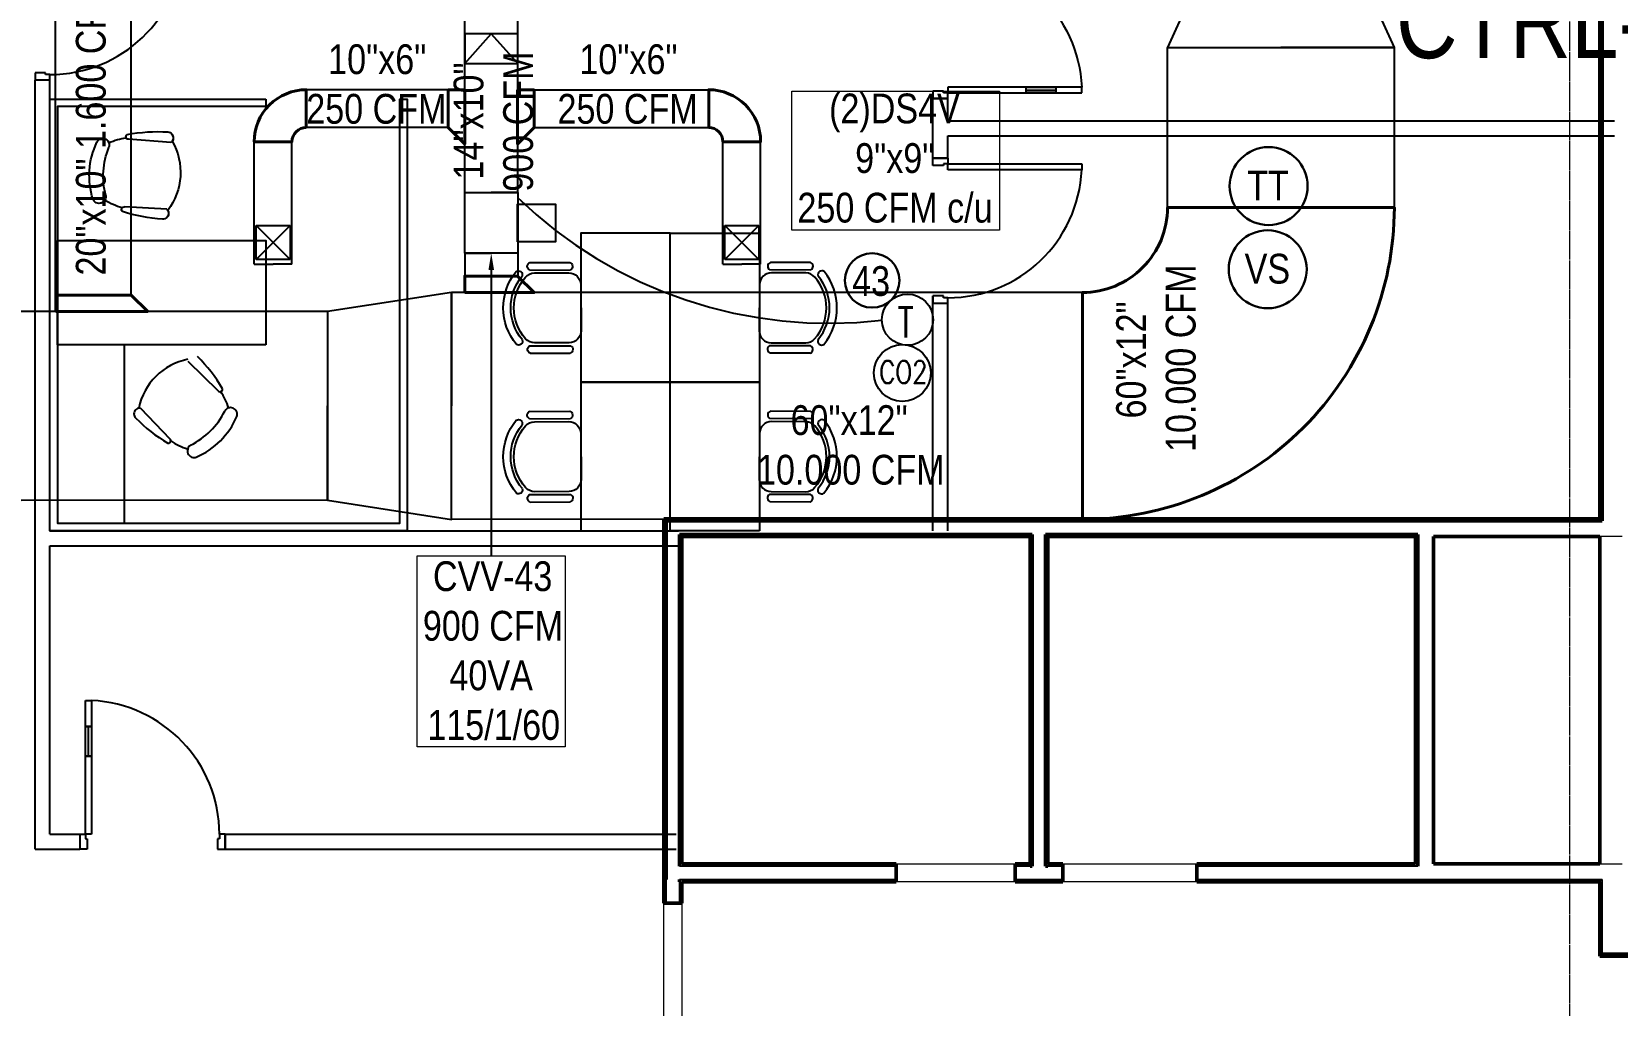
# Model space of a CAD drawing. Header units: inches. Extents: x -3 to 209, y -384 to 20.
# Drawn here: x 141.36 to 152.01, y -83.72 to -77.18 of the extents above; entities that cross this region are included whole.
import ezdxf
from ezdxf import colors
from ezdxf.entities.mleader import LeaderData, LeaderLine
from ezdxf.math import Vec2, Vec3

# ---------------------------------------------------------------- set-up
doc = ezdxf.new("R2010")
doc.units = ezdxf.units.IN
doc.header["$MEASUREMENT"] = 0
for name, pattern in [('Grid Line', [0.022225, 0.0127, -0.003175, 0.003175, -0.003175]), ('Grid Line 1_2_', [0.022225, 0.0127, -0.003175, 0.003175, -0.003175]), ('Hidden', [7.1438, 4.7625, -2.3813]), ('HIDDEN2', [0.1875, 0.125, -0.0625])]:
    doc.linetypes.add(name, pattern=pattern)
for name, color, linetype in [('A-WALL', 253, 'Continuous'), ('BASE PLAN$0$FLOOR LAYOUT 14 Oct (x-ref)$0$20F-032408$0$XDOOR', 253, 'Continuous'), ('BASE PLAN$0$ID-WALL', 253, 'Continuous'), ('BASE PLAN$0$NBS-HEAVY', 253, 'Continuous'), ('BASE PLAN$0$NDS-DOORS', 253, 'Continuous'), ('BASE PLAN$0$WALL', 253, 'Continuous'), ('hidden line ko ito', 253, 'Continuous'), ('HVAC TEXTO CVV', 2, 'Continuous'), ('HVAC-Accesorios', 1, 'Continuous'), ('HVAC-Equipos', 3, 'Continuous'), ('HVAC-Rejillas', 2, 'HIDDEN2'), ('HVAC-Suministro', 170, 'Continuous'), ('NFF-FURN', 253, 'Continuous'), ('NFF-LIGHT', 253, 'Continuous')]:
    doc.layers.add(name, color=color, linetype=linetype)
for name, color, linetype, lineweight in [('A-WALL-PATT', 253, 'Continuous', 50), ('BASE PLAN$0$A-ABOVE', 253, 'Continuous', 5), ('HVAC -Textos Equipos', 2, 'Continuous', 9), ('HVAC -Textos Extraccion', 2, 'Continuous', 9), ('HVAC -Textos Suministro', 7, 'Continuous', 9), ('HVAC Suministro', 5, 'Continuous', 40), ('S-GRID', 253, 'Continuous', 9), ('TUBO HVAC', 1, 'Continuous', 30)]:
    doc.layers.add(name, color=color, linetype=linetype, lineweight=lineweight)
doc.styles.add('Arial Narrow', font='ARIALN.TTF', dxfattribs={"height": 0.00295})
doc.styles.add('ROMANS', font='romans.shx', dxfattribs={"width": 0.8})
doc.styles.get("Standard").update_dxf_attribs({"font": 'arial.ttf'})

# ---------------------------------------------------------------- blocks, each defined once
blk = doc.blocks.new('ds')
at = {"linetype": 'ByBlock', "lineweight": -2}
for p, q in [((-0.0127, -0.0127), (0.0127, 0.0127)), ((-0.0127, 0.0127), (0.0127, -0.0127)), ((-0.0127, -0.0127), (-0.0127, 0.0127)), ((-0.0127, 0.0127), (0.0127, 0.0127)), ((0.0127, 0.0127), (0.0127, -0.0127)), ((0.0127, -0.0127), (-0.0127, -0.0127))]:
    blk.add_line(p, q, dxfattribs=at)
blk = doc.blocks.new('Termostato 1')
at = {"linetype": 'ByBlock', "lineweight": -2}
blk.add_circle((725.333, -473.718), 0.172, dxfattribs=at)
at = {"linetype": 'ByBlock', "lineweight": -2, "insert": (725.414, -473.651, -2.384), "char_height": 0.2, "width": 2.87595, "attachment_point": 1, "rotation": 270, "style": 'ROMANS'}
blk.add_mtext('T', dxfattribs=at)
blk = doc.blocks.new('CO2')
at = {"linetype": 'ByBlock', "lineweight": -2}
blk.add_circle((-74869.314, 50750.37), 0.191, dxfattribs=at)
at = {"linetype": 'ByBlock', "lineweight": -2, "insert": (-74869.469, 50750.451, -2.384), "char_height": 0.15, "width": 2.87595, "attachment_point": 1, "rotation": 0, "style": 'ROMANS'}
blk.add_mtext('CO2', dxfattribs=at)
blk = doc.blocks.new('*U62')
blk.add_lwpolyline([(-0.13, -0.0566), (-0.13, 0), (0, 0), (0.0566, -0.0566), (-0.13, -0.0566)])
blk = doc.blocks.new('*U63')
blk.add_lwpolyline([(-0.182, -0.0566), (-0.182, 0), (0, 0), (0.0566, -0.0566), (-0.182, -0.0566)])
blk = doc.blocks.new('*U67')
blk.add_lwpolyline([(-0.2598, -0.0566), (-0.2598, 0), (0, 0), (0.0566, -0.0566), (-0.2598, -0.0566)])
blk = doc.blocks.new('A$C3D314434')
at = {"layer": 'hidden line ko ito', "linetype": 'ByBlock', "lineweight": -2}
for p, q in [((-304, 208), (-305, -61)), ((-254, 211), (-255, -65)), ((-234, 177), (-235, -54)), ((235, -56), (236, 176)), ((256, 209), (255, -67)), ((306, 205), (305, -64)), ((-156, -134), (154, -136))]:
    blk.add_line(p, q, dxfattribs=at)
for centre, radius, start, end in [((0, 0), 386, 50.3827, 129.1845), ((0, 0), 336, 50.2105, 129.3568), ((-279, 198), 27.4, 27.5656, 159.5515), ((-223, 284), 25.8, 144.9256, 291.0949), ((-154, 177), 80, 131.0612, 179.7836), ((0, 0), 315, 48.506, 131.0612), ((156, 176), 80, 359.7836, 48.506), ((225, 283), 25.8, 248.4723, 34.6416), ((280, 196), 27.4, 20.0157, 152.0016), ((-279, -52), 27.4, 200.0157, 332.0016), ((-155, -54), 80, 179.7836, 269.7836), ((155, -56), 80, 269.7836, 359.7836), ((279, -54), 27.4, 207.5656, 339.5515)]:
    blk.add_arc(centre, radius, start, end, dxfattribs=at)
blk = doc.blocks.new('surface desk')
at = {"layer": 'hidden line ko ito', "linetype": 'ByBlock', "lineweight": -2}
blk.add_lwpolyline([(1000, 600), (1000, 0), (0, 0), (0, 600)], close=True, dxfattribs=at)
blk.add_blockref('A$C3D314434', (501, 735), dxfattribs=at)
blk = doc.blocks.new('BASE PLAN$0$YP')
at = {"layer": 'BASE PLAN$0$FLOOR LAYOUT 14 Oct (x-ref)$0$20F-032408$0$XDOOR', "linetype": 'ByBlock', "lineweight": -2}
for p, q in [((-926, 0), (-976, 0)), ((-926, -70), (-926, 0)), ((-50, 0), (0, 0)), ((-50, -70), (-50, 0)), ((-976, -100), (-938, -100)), ((-938, -70), (-926, -70)), ((-938, -100), (-938, -70)), ((-78, -825), (-78, -100)), ((-78, -100), (-38, -100)), ((-38, -70), (-50, -70)), ((-38, -100), (-38, -70)), ((-38, -100), (-38, -825)), ((0, -100), (-38, -100)), ((-78, -1000), (-78, -825)), ((-38, -825), (-38, -1000)), ((-38, -1000), (-78, -1000))]:
    blk.add_line(p, q, dxfattribs=at)
blk.add_arc((-38, -100), 900, 180, 267.4527, dxfattribs=at)
at = {"layer": 'BASE PLAN$0$ID-WALL', "linetype": 'ByBlock', "lineweight": -2}
for p, q in [((-976, -100), (-976, 0)), ((0, -100), (0, 0))]:
    blk.add_line(p, q, dxfattribs=at)
blk.add_lwpolyline([(0, 0), (0, -100)], dxfattribs=at)
blk = doc.blocks.new('BASE PLAN$0$zw$FEBB')
at = {"layer": 'BASE PLAN$0$NDS-DOORS', "linetype": 'ByBlock', "lineweight": -2}
for p, q in [((38, 1000), (78, 1000)), ((38, 825), (38, 1000)), ((78, 1000), (78, 825)), ((38, 825), (78, 825)), ((38, 825), (78, 825)), ((58, 625), (58, 825)), ((58, 625), (58, 825)), ((38, 100), (38, 625)), ((38, 625), (78, 625)), ((38, 625), (78, 625)), ((78, 625), (78, 100)), ((0, 100), (38, 100)), ((0, 100), (0, 0)), ((50, 0), (0, 0)), ((38, 100), (38, 70)), ((78, 100), (38, 100)), ((38, 70), (50, 70)), ((50, 70), (50, 0)), ((938, 70), (926, 70)), ((926, 70), (926, 0)), ((926, 0), (976, 0)), ((976, 100), (938, 100)), ((938, 100), (938, 70)), ((976, 100), (976, 0))]:
    blk.add_line(p, q, dxfattribs=at)
blk.add_lwpolyline([(38, 625), (38, 825), (78, 825), (78, 625)], close=True, dxfattribs=at)
for points in [[(78, 825), (38, 825)], [(38, 625), (78, 625)]]:
    blk.add_lwpolyline(points, dxfattribs=at)
blk.add_arc((38, 100), 900, 0, 87.4527, dxfattribs=at)
blk = doc.blocks.new('BASE PLAN$0$Z$W@#371D3AC1')
at = {"layer": 'BASE PLAN$0$A-ABOVE', "linetype": 'ByBlock', "lineweight": -2}
blk.add_line((375, 58), (175, 58), dxfattribs=at)
blk.add_lwpolyline([(375, 78), (175, 78), (175, 38), (375, 38)], close=True, dxfattribs=at)
at = {"layer": 'BASE PLAN$0$FLOOR LAYOUT 14 Oct (x-ref)$0$20F-032408$0$XDOOR', "linetype": 'ByBlock', "lineweight": -2}
for p, q in [((930, 1438), (890, 1438)), ((900, 1438), (900, 1476)), ((900, 1476), (1000, 1476)), ((930, 1426), (930, 1438)), ((1000, 1426), (930, 1426)), ((1000, 1476), (1000, 1426)), ((0, 38), (0, 78)), ((0, 78), (900, 78)), ((900, 38), (0, 38)), ((890, 38), (930, 38)), ((900, 78), (900, 38)), ((900, 0), (900, 38)), ((930, 38), (930, 50)), ((930, 50), (1000, 50)), ((1000, 50), (1000, 0)), ((1000, 0), (900, 0))]:
    blk.add_line(p, q, dxfattribs=at)
blk.add_lwpolyline([(439, 1398), (439, 1438), (900, 1438), (900, 1398)], close=True, dxfattribs=at)
for centre, radius, start, end in [((900, 1398), 461, 175.0176, 267.6819), ((900, 38), 900, 90, 177.4527)]:
    blk.add_arc(centre, radius, start, end, dxfattribs=at)
at = {"layer": 'BASE PLAN$0$WALL', "linetype": 'ByBlock', "lineweight": -2}
for p, q in [((1000, 1476), (900, 1476)), ((1000, 0), (900, 0))]:
    blk.add_line(p, q, dxfattribs=at)
blk = doc.blocks.new('dasgvd')
at = {"layer": 'NFF-FURN', "linetype": 'ByBlock', "lineweight": -2, "extrusion": (0, 0, -1)}
for points in [[(-9343, 175130), (-9338, 175133), (-9334, 175138, 0.41472), (-9338, 175201), (-9344, 175206), (-9350, 175209)], [(-9376, 175123, 0.260185), (-9334, 175138, 0.41472), (-9338, 175201), (-9344, 175206), (-9350, 175209)], [(-9350, 175209, 0.190618), (-9734, 175183)], [(-9350, 175209, 0.190618), (-9734, 175183)], [(-9376, 175123, 0.163773), (-9698, 175102)], [(-9734, 175183), (-9741, 175178), (-9747, 175173, 0.415301), (-9743, 175110, 0.275335), (-9698, 175102)], [(-9734, 175183), (-9741, 175178), (-9747, 175173, 0.415301), (-9743, 175110), (-9737, 175105), (-9730, 175102)], [(-9293, 175013, 0.064311), (-9343, 175130)], [(-9730, 175102, 0.084773), (-9763, 174986)], [(-9217, 174742, 0.062793), (-9268, 175011)], [(-9217, 174742, 0.062793), (-9268, 175011)], [(-9268, 175011), (-9270, 175013, 0.379395), (-9293, 175013)], [(-9268, 175011), (-9270, 175013, 0.415432), (-9294, 175012), (-9298, 175006), (-9299, 174999)], [(-9754, 174971), (-9755, 174978), (-9760, 174983, 0.415881), (-9784, 174981), (-9786, 174979)], [(-9763, 174986, 0.335448), (-9784, 174981), (-9786, 174979)], [(-9786, 174979, 0.062864), (-9803, 174706)], [(-9786, 174979, 0.062864), (-9803, 174706)], [(-7880, 174922, -0.062793), (-7711, 174707)], [(-7880, 174922, -0.062793), (-7711, 174707)], [(-7946, 174890), (-7947, 174895, -0.414852), (-7908, 174934, -0.197378), (-7880, 174922)], [(-8275, 174571, -0.300719), (-7946, 174902)], [(-9276, 174707, 0.360765), (-9227, 174714, 0.197378), (-9217, 174742)], [(-9285, 174714), (-9282, 174711, 0.414852), (-9227, 174714, 0.197378), (-9217, 174742)], [(-7726, 174687, -0.064311), (-7672, 174573)], [(-7711, 174707), (-7711, 174704, -0.379395), (-7726, 174687)], [(-7711, 174707), (-7711, 174704, -0.415432), (-7728, 174687), (-7735, 174688), (-7741, 174692)], [(-9741, 174677, 0.300719), (-9276, 174707)], [(-9803, 174706, 0.198158), (-9789, 174679, 0.414966), (-9734, 174683), (-9732, 174686)], [(-9803, 174706, 0.198888), (-9789, 174679, 0.347278), (-9741, 174677)], [(-7672, 174573), (-7666, 174574), (-7660, 174574, -0.41472), (-7614, 174529), (-7615, 174522), (-7617, 174515)], [(-7698, 174553, -0.260185), (-7660, 174574, -0.41472), (-7614, 174529), (-7615, 174522), (-7617, 174515)], [(-7617, 174515, -0.190618), (-7890, 174243)], [(-7617, 174515, -0.190618), (-7890, 174243)], [(-7698, 174553, -0.163773), (-7926, 174324)], [(-8077, 174339, -0.062864), (-8293, 174506)], [(-8077, 174339, -0.062864), (-8293, 174506)], [(-7890, 174243), (-7897, 174241), (-7905, 174240, -0.415301), (-7950, 174285, -0.275335), (-7926, 174324)], [(-7890, 174243), (-7897, 174241), (-7905, 174240, -0.415301), (-7950, 174285), (-7949, 174292), (-7948, 174299)], [(-7948, 174299, -0.084773), (-8057, 174351)], [(-8062, 174368), (-8058, 174363), (-8057, 174356, -0.415881), (-8074, 174338), (-8077, 174339)], [(-8057, 174351, -0.335448), (-8074, 174338), (-8077, 174339)]]:
    blk.add_lwpolyline(points, format="xyb", dxfattribs=at)
for points in [[(-9350, 175209), (-9350, 175209)], [(-9734, 175183), (-9734, 175183)], [(-9376, 175123), (-9376, 175123)], [(-9698, 175102), (-9698, 175102)], [(-9268, 175011), (-9268, 175011)], [(-9285, 174714), (-9299, 174999)], [(-9732, 174686), (-9754, 174971)], [(-9786, 174979), (-9786, 174979)], [(-7946, 174890), (-7741, 174692)], [(-7946, 174890), (-7946, 174890)], [(-9217, 174742), (-9217, 174742)], [(-7711, 174707), (-7711, 174707)], [(-9285, 174714), (-9285, 174714)], [(-9732, 174686), (-9732, 174686)], [(-9803, 174706), (-9803, 174706)], [(-7698, 174553), (-7698, 174553)], [(-8262, 174572), (-8062, 174368)], [(-7926, 174324), (-7926, 174324)], [(-8077, 174339), (-8077, 174339)], [(-7890, 174243), (-7890, 174243)]]:
    blk.add_lwpolyline(points, dxfattribs=at)

msp = doc.modelspace()

# ---------------------------------------------------------------- linework, layer by layer
at = {"layer": 'A-WALL', "lineweight": 50}
for p, q in [((151.894, -74.541), (151.894, -80.45)), ((151.909, -74.541), (151.909, -80.465)), ((151.909, -80.45), (151.909, -74.541)), ((151.894, -80.45), (145.605, -80.45)), ((145.605, -80.45), (145.605, -80.465)), ((145.605, -80.465), (145.605, -83.035)), ((150.67, -80.465), (145.62, -80.465)), ((145.62, -80.465), (145.62, -80.555)), ((145.62, -80.465), (151.909, -80.465)), ((145.62, -82.875), (145.62, -80.465)), ((151.909, -80.465), (150.67, -80.465)), ((151.909, -80.465), (151.909, -80.45)), ((145.62, -80.555), (145.62, -82.785)), ((145.71, -80.555), (148.08, -80.555)), ((145.71, -82.785), (145.71, -80.555)), ((148.08, -80.555), (145.71, -80.555)), ((145.71, -80.555), (145.71, -80.57)), ((145.71, -80.57), (145.71, -82.77)), ((145.725, -80.57), (148.065, -80.57)), ((145.725, -82.77), (145.725, -80.57)), ((148.065, -80.57), (148.065, -82.77)), ((148.08, -80.555), (148.08, -82.785)), ((148.08, -80.57), (148.08, -80.555)), ((148.08, -82.785), (148.08, -80.57)), ((148.17, -80.555), (150.67, -80.555)), ((148.17, -82.785), (148.17, -80.555)), ((150.67, -80.555), (148.17, -80.555)), ((148.17, -80.555), (148.17, -80.57)), ((148.17, -80.57), (148.17, -82.785)), ((148.185, -80.57), (150.655, -80.57)), ((148.185, -82.77), (148.185, -80.57)), ((150.655, -80.57), (150.655, -82.77)), ((150.67, -80.555), (150.67, -80.57)), ((150.67, -80.57), (150.67, -80.555)), ((150.67, -80.57), (150.67, -82.77)), ((150.67, -82.77), (150.67, -80.57)), ((150.775, -82.77), (150.775, -80.57)), ((150.775, -80.57), (151.894, -80.57)), ((151.894, -80.57), (151.894, -82.77)), ((145.71, -82.77), (145.71, -82.785)), ((147.165, -82.77), (145.725, -82.77)), ((147.165, -82.785), (147.165, -82.77)), ((148.065, -82.77), (147.965, -82.77)), ((147.965, -82.77), (147.965, -82.785)), ((148.285, -82.77), (148.185, -82.77)), ((148.285, -82.785), (148.285, -82.77)), ((150.655, -82.77), (149.185, -82.77)), ((149.185, -82.77), (149.185, -82.785)), ((150.67, -82.77), (150.67, -82.785)), ((150.67, -82.785), (150.67, -82.77)), ((151.894, -82.77), (150.775, -82.77)), ((145.62, -82.785), (145.62, -82.875)), ((145.71, -82.89), (145.71, -82.875)), ((145.71, -82.875), (145.71, -82.89)), ((147.165, -82.875), (147.165, -82.785)), ((147.165, -82.89), (147.165, -82.875)), ((147.965, -82.785), (147.965, -82.875)), ((147.965, -82.875), (147.965, -82.89)), ((148.08, -82.785), (148.065, -82.785)), ((148.065, -82.785), (148.08, -82.785)), ((148.185, -82.785), (148.17, -82.785)), ((148.17, -82.785), (148.185, -82.785)), ((148.285, -82.875), (148.285, -82.785)), ((148.285, -82.89), (148.285, -82.875)), ((149.185, -82.785), (149.185, -82.875)), ((149.185, -82.875), (149.185, -82.89)), ((145.725, -82.89), (147.165, -82.89)), ((145.725, -83.035), (145.725, -82.89)), ((147.965, -82.89), (148.285, -82.89)), ((149.185, -82.89), (151.894, -82.89)), ((151.894, -82.89), (151.894, -83.376)), ((145.605, -83.035), (145.62, -83.035)), ((145.62, -83.035), (145.71, -83.035)), ((145.71, -83.035), (145.725, -83.035)), ((151.894, -83.376), (151.894, -83.391)), ((151.894, -83.391), (154.579, -83.391)), ((151.909, -83.376), (152.044, -83.376)), ((154.579, -83.376), (151.909, -83.376))]:
    msp.add_line(p, q, dxfattribs=at)
at = {"layer": 'A-WALL', "lineweight": 18}
for p, q in [((152.044, -80.57), (151.894, -80.57)), ((151.894, -82.77), (152.044, -82.77)), ((145.62, -82.875), (145.62, -83.035)), ((145.62, -83.035), (145.62, -82.875)), ((147.165, -82.785), (145.71, -82.785)), ((145.71, -82.785), (147.165, -82.785)), ((145.71, -82.875), (147.165, -82.875)), ((147.165, -82.875), (145.71, -82.875)), ((148.065, -82.785), (147.965, -82.785)), ((147.965, -82.785), (148.065, -82.785)), ((147.965, -82.875), (148.285, -82.875)), ((148.285, -82.875), (147.965, -82.875)), ((148.285, -82.785), (148.185, -82.785)), ((148.185, -82.785), (148.285, -82.785)), ((150.67, -82.785), (149.185, -82.785)), ((149.185, -82.785), (150.67, -82.785)), ((149.185, -82.875), (150.67, -82.875)), ((150.67, -82.875), (149.185, -82.875)), ((150.67, -82.875), (151.894, -82.875)), ((151.894, -82.875), (150.67, -82.875)), ((151.909, -82.875), (151.894, -82.875)), ((151.894, -82.89), (151.894, -82.875)), ((151.909, -82.875), (151.909, -83.376)), ((151.909, -83.376), (151.909, -82.875)), ((145.71, -83.035), (145.71, -82.89)), ((145.71, -82.89), (145.71, -83.035))]:
    msp.add_line(p, q, dxfattribs=at)
at = {"layer": 'A-WALL', "lineweight": 9}
for p, q in [((147.165, -82.77), (147.965, -82.77)), ((148.285, -82.77), (149.185, -82.77)), ((147.965, -82.89), (147.165, -82.89)), ((149.185, -82.89), (148.285, -82.89)), ((145.605, -84.595), (145.605, -83.035)), ((145.725, -83.035), (145.725, -84.595))]:
    msp.add_line(p, q, dxfattribs=at)
at = {"layer": 'A-WALL-PATT', "linetype": 'Continuous', "lineweight": 9}
for p, q in [((151.894, -77.233), (151.909, -77.218)), ((151.894, -77.304), (151.909, -77.289)), ((151.894, -77.374), (151.909, -77.359)), ((151.894, -77.445), (151.909, -77.43)), ((151.894, -77.516), (151.909, -77.501)), ((151.894, -77.587), (151.909, -77.572)), ((151.894, -77.657), (151.909, -77.642)), ((151.894, -77.728), (151.909, -77.713)), ((151.894, -77.799), (151.909, -77.784)), ((151.894, -77.869), (151.909, -77.854)), ((151.894, -77.94), (151.909, -77.925)), ((151.894, -78.011), (151.909, -77.996)), ((151.894, -78.082), (151.909, -78.067)), ((151.894, -78.152), (151.909, -78.137)), ((151.894, -78.223), (151.909, -78.208)), ((151.894, -78.294), (151.909, -78.279)), ((151.894, -78.364), (151.909, -78.349)), ((151.894, -78.435), (151.909, -78.42)), ((151.894, -78.506), (151.909, -78.491)), ((151.894, -78.577), (151.909, -78.562)), ((151.894, -78.647), (151.909, -78.632)), ((151.894, -78.718), (151.909, -78.703)), ((151.894, -78.789), (151.909, -78.774)), ((151.894, -78.859), (151.909, -78.844)), ((151.894, -78.93), (151.909, -78.915)), ((151.894, -79.001), (151.909, -78.986)), ((151.894, -79.072), (151.909, -79.057)), ((151.894, -79.142), (151.909, -79.127)), ((151.894, -79.213), (151.909, -79.198)), ((151.894, -79.284), (151.909, -79.269)), ((151.894, -79.354), (151.909, -79.339)), ((151.894, -79.425), (151.909, -79.41)), ((151.894, -79.496), (151.909, -79.481)), ((151.894, -79.566), (151.909, -79.551)), ((151.894, -79.637), (151.909, -79.622)), ((151.894, -79.708), (151.909, -79.693)), ((151.894, -79.779), (151.909, -79.764)), ((151.894, -79.849), (151.909, -79.834)), ((151.894, -79.92), (151.909, -79.905)), ((151.894, -79.991), (151.909, -79.976)), ((151.894, -80.061), (151.909, -80.046)), ((151.894, -80.132), (151.909, -80.117)), ((151.894, -80.203), (151.909, -80.188)), ((151.894, -80.274), (151.909, -80.259)), ((151.894, -80.344), (151.909, -80.329)), ((151.894, -80.415), (151.909, -80.4)), ((145.605, -80.482), (145.62, -80.467)), ((145.605, -80.553), (145.62, -80.538)), ((145.621, -80.465), (145.636, -80.45)), ((145.692, -80.465), (145.707, -80.45)), ((145.762, -80.465), (145.777, -80.45)), ((145.833, -80.465), (145.848, -80.45)), ((145.904, -80.465), (145.919, -80.45)), ((145.975, -80.465), (145.99, -80.45)), ((146.045, -80.465), (146.06, -80.45)), ((146.116, -80.465), (146.131, -80.45)), ((146.187, -80.465), (146.202, -80.45)), ((146.257, -80.465), (146.272, -80.45)), ((146.328, -80.465), (146.343, -80.45)), ((146.399, -80.465), (146.414, -80.45)), ((146.47, -80.465), (146.485, -80.45)), ((146.54, -80.465), (146.555, -80.45)), ((146.611, -80.465), (146.626, -80.45)), ((146.682, -80.465), (146.697, -80.45)), ((146.752, -80.465), (146.767, -80.45)), ((146.823, -80.465), (146.838, -80.45)), ((146.894, -80.465), (146.909, -80.45)), ((146.965, -80.465), (146.98, -80.45)), ((147.035, -80.465), (147.05, -80.45)), ((147.106, -80.465), (147.121, -80.45)), ((147.177, -80.465), (147.192, -80.45)), ((147.247, -80.465), (147.262, -80.45)), ((147.318, -80.465), (147.333, -80.45)), ((147.389, -80.465), (147.404, -80.45)), ((147.46, -80.465), (147.475, -80.45)), ((147.53, -80.465), (147.545, -80.45)), ((147.601, -80.465), (147.616, -80.45)), ((147.672, -80.465), (147.687, -80.45)), ((147.742, -80.465), (147.757, -80.45)), ((147.813, -80.465), (147.828, -80.45)), ((147.884, -80.465), (147.899, -80.45)), ((147.955, -80.465), (147.97, -80.45)), ((148.025, -80.465), (148.04, -80.45)), ((148.096, -80.465), (148.111, -80.45)), ((148.167, -80.465), (148.182, -80.45)), ((148.237, -80.465), (148.252, -80.45)), ((148.308, -80.465), (148.323, -80.45)), ((148.379, -80.465), (148.394, -80.45)), ((148.449, -80.465), (148.464, -80.45)), ((148.52, -80.465), (148.535, -80.45)), ((148.591, -80.465), (148.606, -80.45)), ((148.662, -80.465), (148.677, -80.45)), ((148.732, -80.465), (148.747, -80.45)), ((148.803, -80.465), (148.818, -80.45)), ((148.874, -80.465), (148.889, -80.45)), ((148.944, -80.465), (148.959, -80.45)), ((149.015, -80.465), (149.03, -80.45)), ((149.086, -80.465), (149.101, -80.45)), ((149.157, -80.465), (149.172, -80.45)), ((149.227, -80.465), (149.242, -80.45)), ((149.298, -80.465), (149.313, -80.45)), ((149.369, -80.465), (149.384, -80.45)), ((149.439, -80.465), (149.454, -80.45)), ((149.51, -80.465), (149.525, -80.45)), ((149.581, -80.465), (149.596, -80.45)), ((149.652, -80.465), (149.667, -80.45)), ((149.722, -80.465), (149.737, -80.45)), ((149.793, -80.465), (149.808, -80.45)), ((149.864, -80.465), (149.879, -80.45)), ((149.934, -80.465), (149.949, -80.45)), ((150.005, -80.465), (150.02, -80.45)), ((150.076, -80.465), (150.091, -80.45)), ((150.147, -80.465), (150.162, -80.45)), ((150.217, -80.465), (150.232, -80.45)), ((150.288, -80.465), (150.303, -80.45)), ((150.359, -80.465), (150.374, -80.45)), ((150.429, -80.465), (150.444, -80.45)), ((150.5, -80.465), (150.515, -80.45)), ((150.571, -80.465), (150.586, -80.45)), ((150.642, -80.465), (150.657, -80.45)), ((150.712, -80.465), (150.727, -80.45)), ((150.783, -80.465), (150.798, -80.45)), ((150.854, -80.465), (150.869, -80.45)), ((150.924, -80.465), (150.939, -80.45)), ((150.995, -80.465), (151.01, -80.45)), ((151.066, -80.465), (151.081, -80.45)), ((151.136, -80.465), (151.151, -80.45)), ((151.207, -80.465), (151.222, -80.45)), ((151.278, -80.465), (151.293, -80.45)), ((151.349, -80.465), (151.364, -80.45)), ((151.419, -80.465), (151.434, -80.45)), ((151.49, -80.465), (151.505, -80.45)), ((151.561, -80.465), (151.576, -80.45)), ((151.631, -80.465), (151.646, -80.45)), ((151.702, -80.465), (151.717, -80.45)), ((151.773, -80.465), (151.788, -80.45)), ((151.844, -80.465), (151.859, -80.45)), ((145.605, -80.623), (145.62, -80.608)), ((145.71, -80.589), (145.725, -80.574)), ((145.71, -80.66), (145.725, -80.645)), ((145.728, -80.57), (145.743, -80.555)), ((145.799, -80.57), (145.814, -80.555)), ((145.87, -80.57), (145.885, -80.555)), ((145.94, -80.57), (145.955, -80.555)), ((146.011, -80.57), (146.026, -80.555)), ((146.082, -80.57), (146.097, -80.555)), ((146.152, -80.57), (146.167, -80.555)), ((146.223, -80.57), (146.238, -80.555)), ((146.294, -80.57), (146.309, -80.555)), ((146.365, -80.57), (146.38, -80.555)), ((146.435, -80.57), (146.45, -80.555)), ((146.506, -80.57), (146.521, -80.555)), ((146.577, -80.57), (146.592, -80.555)), ((146.647, -80.57), (146.662, -80.555)), ((146.718, -80.57), (146.733, -80.555)), ((146.789, -80.57), (146.804, -80.555)), ((146.86, -80.57), (146.875, -80.555)), ((146.93, -80.57), (146.945, -80.555)), ((147.001, -80.57), (147.016, -80.555)), ((147.072, -80.57), (147.087, -80.555)), ((147.142, -80.57), (147.157, -80.555)), ((147.213, -80.57), (147.228, -80.555)), ((147.284, -80.57), (147.299, -80.555)), ((147.355, -80.57), (147.37, -80.555)), ((147.425, -80.57), (147.44, -80.555)), ((147.496, -80.57), (147.511, -80.555)), ((147.567, -80.57), (147.582, -80.555)), ((147.637, -80.57), (147.652, -80.555)), ((147.708, -80.57), (147.723, -80.555)), ((147.779, -80.57), (147.794, -80.555)), ((147.85, -80.57), (147.865, -80.555)), ((147.92, -80.57), (147.935, -80.555)), ((147.991, -80.57), (148.006, -80.555)), ((148.062, -80.57), (148.077, -80.555)), ((148.065, -80.638), (148.08, -80.623)), ((148.17, -80.603), (148.185, -80.588)), ((148.203, -80.57), (148.218, -80.555)), ((148.274, -80.57), (148.289, -80.555)), ((148.344, -80.57), (148.359, -80.555)), ((148.415, -80.57), (148.43, -80.555)), ((148.486, -80.57), (148.501, -80.555)), ((148.557, -80.57), (148.572, -80.555)), ((148.627, -80.57), (148.642, -80.555)), ((148.698, -80.57), (148.713, -80.555)), ((148.769, -80.57), (148.784, -80.555)), ((148.839, -80.57), (148.854, -80.555)), ((148.91, -80.57), (148.925, -80.555)), ((148.981, -80.57), (148.996, -80.555)), ((149.052, -80.57), (149.067, -80.555)), ((149.122, -80.57), (149.137, -80.555)), ((149.193, -80.57), (149.208, -80.555)), ((149.264, -80.57), (149.279, -80.555)), ((149.334, -80.57), (149.349, -80.555)), ((149.405, -80.57), (149.42, -80.555)), ((149.476, -80.57), (149.491, -80.555)), ((149.547, -80.57), (149.562, -80.555)), ((149.617, -80.57), (149.632, -80.555)), ((149.688, -80.57), (149.703, -80.555)), ((149.759, -80.57), (149.774, -80.555)), ((149.829, -80.57), (149.844, -80.555)), ((149.9, -80.57), (149.915, -80.555)), ((149.971, -80.57), (149.986, -80.555)), ((150.042, -80.57), (150.057, -80.555)), ((150.112, -80.57), (150.127, -80.555)), ((150.183, -80.57), (150.198, -80.555)), ((150.254, -80.57), (150.269, -80.555)), ((150.324, -80.57), (150.339, -80.555)), ((150.395, -80.57), (150.41, -80.555)), ((150.466, -80.57), (150.481, -80.555)), ((150.537, -80.57), (150.552, -80.555)), ((150.607, -80.57), (150.622, -80.555)), ((150.655, -80.593), (150.67, -80.578)), ((145.605, -80.694), (145.62, -80.679)), ((145.605, -80.765), (145.62, -80.75)), ((145.71, -80.73), (145.725, -80.715)), ((148.065, -80.708), (148.08, -80.693)), ((148.17, -80.674), (148.185, -80.659)), ((148.17, -80.745), (148.185, -80.73)), ((150.655, -80.664), (150.67, -80.649)), ((150.655, -80.735), (150.67, -80.72)), ((145.605, -80.835), (145.62, -80.82)), ((145.71, -80.801), (145.725, -80.786)), ((145.71, -80.872), (145.725, -80.857)), ((148.065, -80.779), (148.08, -80.764)), ((148.065, -80.85), (148.08, -80.835)), ((148.17, -80.815), (148.185, -80.8)), ((150.655, -80.805), (150.67, -80.79)), ((150.655, -80.876), (150.67, -80.861)), ((145.605, -80.906), (145.62, -80.891)), ((145.605, -80.977), (145.62, -80.962)), ((145.71, -80.942), (145.725, -80.927)), ((148.065, -80.92), (148.08, -80.905)), ((148.17, -80.886), (148.185, -80.871)), ((148.17, -80.957), (148.185, -80.942)), ((150.655, -80.947), (150.67, -80.932)), ((145.605, -81.047), (145.62, -81.032)), ((145.71, -81.013), (145.725, -80.998)), ((145.71, -81.084), (145.725, -81.069)), ((148.065, -80.991), (148.08, -80.976)), ((148.065, -81.062), (148.08, -81.047)), ((148.17, -81.027), (148.185, -81.012)), ((150.655, -81.018), (150.67, -81.003)), ((150.655, -81.088), (150.67, -81.073)), ((145.605, -81.118), (145.62, -81.103)), ((145.605, -81.189), (145.62, -81.174)), ((145.71, -81.155), (145.725, -81.14)), ((148.065, -81.132), (148.08, -81.117)), ((148.17, -81.098), (148.185, -81.083)), ((148.17, -81.169), (148.185, -81.154)), ((150.655, -81.159), (150.67, -81.144)), ((145.605, -81.26), (145.62, -81.245)), ((145.71, -81.225), (145.725, -81.21)), ((145.71, -81.296), (145.725, -81.281)), ((148.065, -81.203), (148.08, -81.188)), ((148.065, -81.274), (148.08, -81.259)), ((148.17, -81.24), (148.185, -81.225)), ((150.655, -81.23), (150.67, -81.215)), ((150.655, -81.3), (150.67, -81.285)), ((145.605, -81.33), (145.62, -81.315)), ((145.605, -81.401), (145.62, -81.386)), ((145.71, -81.367), (145.725, -81.352)), ((148.065, -81.345), (148.08, -81.33)), ((148.17, -81.31), (148.185, -81.295)), ((148.17, -81.381), (148.185, -81.366)), ((150.655, -81.371), (150.67, -81.356)), ((145.605, -81.472), (145.62, -81.457)), ((145.71, -81.437), (145.725, -81.422)), ((145.71, -81.508), (145.725, -81.493)), ((148.065, -81.415), (148.08, -81.4)), ((148.065, -81.486), (148.08, -81.471)), ((148.17, -81.452), (148.185, -81.437)), ((150.655, -81.442), (150.67, -81.427)), ((150.655, -81.513), (150.67, -81.498)), ((145.605, -81.542), (145.62, -81.527)), ((145.605, -81.613), (145.62, -81.598)), ((145.71, -81.579), (145.725, -81.564)), ((148.065, -81.557), (148.08, -81.542)), ((148.17, -81.522), (148.185, -81.507)), ((148.17, -81.593), (148.185, -81.578)), ((150.655, -81.583), (150.67, -81.568)), ((145.605, -81.684), (145.62, -81.669)), ((145.71, -81.65), (145.725, -81.635)), ((145.71, -81.72), (145.725, -81.705)), ((148.065, -81.627), (148.08, -81.612)), ((148.065, -81.698), (148.08, -81.683)), ((148.17, -81.664), (148.185, -81.649)), ((150.655, -81.654), (150.67, -81.639)), ((150.655, -81.725), (150.67, -81.71)), ((145.605, -81.755), (145.62, -81.74)), ((145.605, -81.825), (145.62, -81.81)), ((145.71, -81.791), (145.725, -81.776)), ((148.065, -81.769), (148.08, -81.754)), ((148.17, -81.735), (148.185, -81.72)), ((148.17, -81.805), (148.185, -81.79)), ((150.655, -81.795), (150.67, -81.78)), ((145.605, -81.896), (145.62, -81.881)), ((145.71, -81.862), (145.725, -81.847)), ((145.71, -81.932), (145.725, -81.917)), ((148.065, -81.84), (148.08, -81.825)), ((148.065, -81.91), (148.08, -81.895)), ((148.17, -81.876), (148.185, -81.861)), ((150.655, -81.866), (150.67, -81.851)), ((150.655, -81.937), (150.67, -81.922)), ((145.605, -81.967), (145.62, -81.952)), ((145.605, -82.037), (145.62, -82.022)), ((145.71, -82.003), (145.725, -81.988)), ((148.065, -81.981), (148.08, -81.966)), ((148.17, -81.947), (148.185, -81.932)), ((148.17, -82.017), (148.185, -82.002)), ((150.655, -82.008), (150.67, -81.993)), ((145.605, -82.108), (145.62, -82.093)), ((145.71, -82.074), (145.725, -82.059)), ((145.71, -82.145), (145.725, -82.13)), ((148.065, -82.052), (148.08, -82.037)), ((148.065, -82.122), (148.08, -82.107)), ((148.17, -82.088), (148.185, -82.073)), ((150.655, -82.078), (150.67, -82.063)), ((150.655, -82.149), (150.67, -82.134)), ((145.605, -82.179), (145.62, -82.164)), ((145.605, -82.25), (145.62, -82.235)), ((145.71, -82.215), (145.725, -82.2)), ((148.065, -82.193), (148.08, -82.178)), ((148.17, -82.159), (148.185, -82.144)), ((148.17, -82.23), (148.185, -82.215)), ((150.655, -82.22), (150.67, -82.205)), ((145.605, -82.32), (145.62, -82.305)), ((145.71, -82.286), (145.725, -82.271)), ((145.71, -82.357), (145.725, -82.342)), ((148.065, -82.264), (148.08, -82.249)), ((148.065, -82.335), (148.08, -82.32)), ((148.17, -82.3), (148.185, -82.285)), ((150.655, -82.29), (150.67, -82.275)), ((150.655, -82.361), (150.67, -82.346)), ((145.605, -82.391), (145.62, -82.376)), ((145.605, -82.462), (145.62, -82.447)), ((145.71, -82.427), (145.725, -82.412)), ((148.065, -82.405), (148.08, -82.39)), ((148.17, -82.371), (148.185, -82.356)), ((148.17, -82.442), (148.185, -82.427)), ((150.655, -82.432), (150.67, -82.417)), ((145.605, -82.532), (145.62, -82.517)), ((145.71, -82.498), (145.725, -82.483)), ((145.71, -82.569), (145.725, -82.554)), ((148.065, -82.476), (148.08, -82.461)), ((148.065, -82.547), (148.08, -82.532)), ((148.17, -82.512), (148.185, -82.497)), ((150.655, -82.503), (150.67, -82.488)), ((150.655, -82.573), (150.67, -82.558)), ((145.605, -82.603), (145.62, -82.588)), ((145.605, -82.674), (145.62, -82.659)), ((145.71, -82.64), (145.725, -82.625)), ((148.065, -82.617), (148.08, -82.602)), ((148.065, -82.688), (148.08, -82.673)), ((148.17, -82.583), (148.185, -82.568)), ((148.17, -82.654), (148.185, -82.639)), ((150.655, -82.644), (150.67, -82.629)), ((145.605, -82.745), (145.62, -82.73)), ((145.71, -82.71), (145.725, -82.695)), ((145.71, -82.781), (145.72, -82.77)), ((145.72, -82.77), (145.725, -82.766)), ((145.776, -82.785), (145.791, -82.77)), ((145.846, -82.785), (145.861, -82.77)), ((145.917, -82.785), (145.932, -82.77)), ((145.988, -82.785), (146.003, -82.77)), ((146.059, -82.785), (146.074, -82.77)), ((146.129, -82.785), (146.144, -82.77)), ((146.2, -82.785), (146.215, -82.77)), ((146.271, -82.785), (146.286, -82.77)), ((146.341, -82.785), (146.356, -82.77)), ((146.412, -82.785), (146.427, -82.77)), ((146.483, -82.785), (146.498, -82.77)), ((146.554, -82.785), (146.569, -82.77)), ((146.624, -82.785), (146.639, -82.77)), ((146.695, -82.785), (146.71, -82.77)), ((146.766, -82.785), (146.781, -82.77)), ((146.836, -82.785), (146.851, -82.77)), ((146.907, -82.785), (146.922, -82.77)), ((146.978, -82.785), (146.993, -82.77)), ((147.049, -82.785), (147.064, -82.77)), ((147.119, -82.785), (147.134, -82.77)), ((147.968, -82.785), (147.983, -82.77)), ((148.038, -82.785), (148.053, -82.77)), ((148.065, -82.759), (148.08, -82.744)), ((148.17, -82.725), (148.185, -82.71)), ((148.185, -82.78), (148.195, -82.77)), ((148.251, -82.785), (148.266, -82.77)), ((149.241, -82.785), (149.256, -82.77)), ((149.311, -82.785), (149.326, -82.77)), ((149.382, -82.785), (149.397, -82.77)), ((149.453, -82.785), (149.468, -82.77)), ((149.523, -82.785), (149.538, -82.77)), ((149.594, -82.785), (149.609, -82.77)), ((149.665, -82.785), (149.68, -82.77)), ((149.736, -82.785), (149.751, -82.77)), ((149.806, -82.785), (149.821, -82.77)), ((149.877, -82.785), (149.892, -82.77)), ((149.948, -82.785), (149.963, -82.77)), ((150.018, -82.785), (150.033, -82.77)), ((150.089, -82.785), (150.104, -82.77)), ((150.16, -82.785), (150.175, -82.77)), ((150.231, -82.785), (150.246, -82.77)), ((150.301, -82.785), (150.316, -82.77)), ((150.372, -82.785), (150.387, -82.77)), ((150.443, -82.785), (150.458, -82.77)), ((150.513, -82.785), (150.528, -82.77)), ((150.584, -82.785), (150.599, -82.77)), ((150.655, -82.715), (150.67, -82.7)), ((150.655, -82.785), (150.67, -82.77)), ((150.67, -82.77), (150.67, -82.77)), ((145.605, -82.815), (145.62, -82.8)), ((145.605, -82.886), (145.62, -82.871)), ((145.741, -82.89), (145.756, -82.875)), ((145.812, -82.89), (145.827, -82.875)), ((145.883, -82.89), (145.898, -82.875)), ((145.954, -82.89), (145.969, -82.875)), ((146.024, -82.89), (146.039, -82.875)), ((146.095, -82.89), (146.11, -82.875)), ((146.166, -82.89), (146.181, -82.875)), ((146.236, -82.89), (146.251, -82.875)), ((146.307, -82.89), (146.322, -82.875)), ((146.378, -82.89), (146.393, -82.875)), ((146.449, -82.89), (146.464, -82.875)), ((146.519, -82.89), (146.534, -82.875)), ((146.59, -82.89), (146.605, -82.875)), ((146.661, -82.89), (146.676, -82.875)), ((146.731, -82.89), (146.746, -82.875)), ((146.802, -82.89), (146.817, -82.875)), ((146.873, -82.89), (146.888, -82.875)), ((146.944, -82.89), (146.959, -82.875)), ((147.014, -82.89), (147.029, -82.875)), ((147.085, -82.89), (147.1, -82.875)), ((147.156, -82.89), (147.165, -82.881)), ((148.004, -82.89), (148.019, -82.875)), ((148.075, -82.89), (148.09, -82.875)), ((148.146, -82.89), (148.161, -82.875)), ((148.18, -82.785), (148.185, -82.78)), ((148.216, -82.89), (148.231, -82.875)), ((149.206, -82.89), (149.221, -82.875)), ((149.277, -82.89), (149.292, -82.875)), ((149.348, -82.89), (149.363, -82.875)), ((149.418, -82.89), (149.433, -82.875)), ((149.489, -82.89), (149.504, -82.875)), ((149.56, -82.89), (149.575, -82.875)), ((149.631, -82.89), (149.646, -82.875)), ((149.701, -82.89), (149.716, -82.875)), ((149.772, -82.89), (149.787, -82.875)), ((149.843, -82.89), (149.858, -82.875)), ((149.913, -82.89), (149.928, -82.875)), ((149.984, -82.89), (149.999, -82.875)), ((150.055, -82.89), (150.07, -82.875)), ((150.126, -82.89), (150.141, -82.875)), ((150.196, -82.89), (150.211, -82.875)), ((150.267, -82.89), (150.282, -82.875)), ((150.338, -82.89), (150.353, -82.875)), ((150.408, -82.89), (150.423, -82.875)), ((150.479, -82.89), (150.494, -82.875)), ((150.55, -82.89), (150.565, -82.875)), ((150.621, -82.89), (150.636, -82.875)), ((150.691, -82.89), (150.706, -82.875)), ((150.762, -82.89), (150.777, -82.875)), ((150.833, -82.89), (150.848, -82.875)), ((150.903, -82.89), (150.918, -82.875)), ((150.974, -82.89), (150.989, -82.875)), ((151.045, -82.89), (151.06, -82.875)), ((151.115, -82.89), (151.13, -82.875)), ((151.186, -82.89), (151.201, -82.875)), ((151.257, -82.89), (151.272, -82.875)), ((151.328, -82.89), (151.343, -82.875)), ((151.398, -82.89), (151.413, -82.875)), ((151.469, -82.89), (151.484, -82.875)), ((151.54, -82.89), (151.555, -82.875)), ((151.61, -82.89), (151.625, -82.875)), ((151.681, -82.89), (151.696, -82.875)), ((151.752, -82.89), (151.767, -82.875)), ((151.823, -82.89), (151.838, -82.875)), ((151.894, -82.89), (151.908, -82.875)), ((145.605, -82.957), (145.62, -82.942)), ((145.71, -82.922), (145.725, -82.907)), ((145.71, -82.993), (145.725, -82.978)), ((151.893, -82.89), (151.894, -82.89)), ((151.894, -82.961), (151.909, -82.946)), ((145.605, -83.027), (145.62, -83.012)), ((151.894, -83.031), (151.909, -83.016)), ((151.894, -83.102), (151.909, -83.087)), ((151.894, -83.173), (151.909, -83.158)), ((151.894, -83.243), (151.909, -83.228)), ((151.894, -83.314), (151.909, -83.299)), ((151.894, -83.385), (151.903, -83.376)), ((151.903, -83.376), (151.909, -83.37)), ((151.959, -83.391), (151.974, -83.376))]:
    msp.add_line(p, q, dxfattribs=at)
at = {"layer": 'BASE PLAN$0$NBS-HEAVY'}
for p, q in [((141.38, -82.671), (141.38, -77.502)), ((141.48, -80.531), (141.48, -77.502)), ((147.413, -78.026), (147.413, -77.626)), ((147.513, -77.626), (147.413, -77.626)), ((147.513, -77.776), (147.513, -77.626)), ((147.513, -77.776), (151.992, -77.776)), ((147.513, -78.026), (147.513, -77.876)), ((147.513, -77.876), (151.992, -77.876)), ((147.513, -78.026), (147.413, -78.026)), ((147.413, -80.531), (147.413, -78.952)), ((147.513, -80.531), (147.513, -78.964)), ((141.48, -80.531), (145.703, -80.531)), ((141.48, -82.571), (141.48, -80.631)), ((141.48, -80.631), (145.703, -80.631)), ((141.38, -82.671), (141.68, -82.671)), ((141.48, -82.571), (141.68, -82.571)), ((141.68, -82.571), (141.68, -82.671)), ((142.656, -82.671), (142.656, -82.571)), ((142.656, -82.571), (145.688, -82.571)), ((142.656, -82.671), (145.688, -82.671))]:
    msp.add_line(p, q, dxfattribs=at)
at = {"layer": 'HVAC -Textos Equipos', "color": 1}
msp.add_lwpolyline([(143.947, -80.7), (144.942, -80.7), (144.942, -81.983), (143.947, -81.983)], close=True, dxfattribs=at)
at = {"layer": 'HVAC -Textos Suministro'}
msp.add_lwpolyline([(147.859, -78.51), (146.464, -78.51), (146.464, -77.575), (147.859, -77.575)], close=True, dxfattribs=at)
at = {"layer": 'HVAC Suministro'}
for points in [[(143.202, -77.82), (143.202, -77.566, 0.414214), (142.852, -77.916), (143.106, -77.916, -0.414214)], [(145.906, -77.82), (145.906, -77.566, -0.414214), (146.255, -77.916), (146.001, -77.916, 0.414214)], [(148.989, -78.358), (150.513, -78.358, -0.414214), (148.418, -80.453), (148.418, -78.929, 0.414214)]]:
    msp.add_lwpolyline(points, format="xyb", close=True, dxfattribs=at)
at = {"layer": 'HVAC-Accesorios', "color": 1, "linetype": 'Hidden'}
msp.add_arc((146.71, -76.133), 3.003, 225.9466, 276.8895, dxfattribs=at)
at = {"layer": 'HVAC-Equipos'}
for points in [[(144.267, -78.258), (144.623, -78.258), (144.623, -78.664), (144.267, -78.664)], [(144.622, -78.589), (144.622, -78.335), (144.876, -78.335), (144.876, -78.589)]]:
    msp.add_lwpolyline(points, close=True, dxfattribs=at)
at = {"layer": 'HVAC-Suministro'}
for p, q in [((144.267, -78.258), (144.267, -75.54)), ((144.623, -78.258), (144.623, -75.54)), ((141.518, -78.946), (141.518, -76.645)), ((142.026, -78.946), (142.026, -76.645)), ((148.989, -78.358), (148.989, -77.283)), ((148.989, -77.283), (149.751, -77.283)), ((150.513, -77.283), (149.751, -77.283)), ((150.513, -78.358), (150.513, -77.283)), ((144.156, -77.567), (143.202, -77.566)), ((143.202, -77.566), (143.202, -77.693)), ((144.156, -77.567), (144.156, -77.694)), ((144.733, -77.567), (144.733, -77.694)), ((144.733, -77.567), (145.906, -77.567)), ((145.906, -77.567), (145.906, -77.694)), ((143.202, -77.82), (143.202, -77.693)), ((144.156, -77.821), (144.156, -77.694)), ((144.733, -77.821), (144.733, -77.694)), ((145.906, -77.821), (145.906, -77.694)), ((144.156, -77.821), (143.202, -77.82)), ((144.733, -77.821), (145.906, -77.821)), ((142.852, -78.738), (142.852, -77.916)), ((142.852, -77.916), (142.979, -77.916)), ((143.106, -77.916), (142.979, -77.916)), ((143.106, -78.738), (143.106, -77.916)), ((146.001, -78.738), (146.001, -77.916)), ((146.001, -77.916), (146.128, -77.916)), ((146.255, -77.916), (146.128, -77.916)), ((146.255, -78.738), (146.255, -77.916)), ((144.267, -78.258), (144.445, -78.258)), ((144.623, -78.258), (144.445, -78.258)), ((148.989, -78.358), (149.751, -78.358)), ((150.513, -78.358), (149.751, -78.358)), ((144.267, -78.664), (144.445, -78.664)), ((144.267, -78.664), (144.267, -78.819)), ((144.623, -78.664), (144.445, -78.664)), ((144.623, -78.664), (144.623, -78.819)), ((142.852, -78.738), (142.979, -78.738)), ((143.106, -78.738), (142.979, -78.738)), ((144.267, -78.819), (144.445, -78.819)), ((144.623, -78.819), (144.445, -78.819)), ((146.001, -78.738), (146.128, -78.738)), ((146.255, -78.738), (146.128, -78.738)), ((148.418, -78.929), (144.177, -78.93)), ((144.177, -78.93), (144.177, -79.692)), ((148.418, -78.929), (148.418, -79.691)), ((141.518, -78.946), (141.772, -78.946)), ((142.026, -78.946), (141.772, -78.946)), ((143.344, -79.056), (141.286, -79.057)), ((143.344, -79.056), (143.344, -79.691)), ((143.345, -80.326), (143.344, -79.691)), ((144.177, -80.454), (144.177, -79.692)), ((148.418, -80.453), (148.418, -79.691)), ((143.345, -80.326), (141.286, -80.327)), ((148.418, -80.453), (144.177, -80.454))]:
    msp.add_line(p, q, dxfattribs=at)
for points in [[(150.103, -76.379), (149.399, -76.379), (148.989, -77.283), (150.513, -77.283)], [(144.177, -78.93), (143.344, -79.056), (143.345, -80.326), (144.177, -80.454)]]:
    msp.add_lwpolyline(points, close=True, dxfattribs=at)
msp.add_lwpolyline([(144.267, -77.39), (144.623, -77.39), (144.623, -77.19), (144.267, -77.19), (144.267, -77.39), (144.445, -77.19), (144.623, -77.39)], dxfattribs=at)
at = {"layer": 'NFF-FURN'}
msp.add_lwpolyline([(142.93, -77.63), (142.93, -77.68), (141.53, -77.68), (141.53, -80.48), (143.83, -80.48), (143.83, -77.63), (143.88, -77.63), (143.88, -80.531), (141.48, -80.531), (141.48, -77.63), (142.93, -77.63)], dxfattribs=at)
for points in [[(142.93, -79.28), (141.53, -79.28), (141.53, -78.58), (142.93, -78.58)], [(141.98, -79.28), (141.53, -79.28), (141.53, -80.48), (141.98, -80.48)]]:
    msp.add_lwpolyline(points, close=True, dxfattribs=at)
at = {"layer": 'S-GRID', "linetype": 'Grid Line 1_2_'}
msp.add_line((151.69, -65.513), (151.69, -119.259), dxfattribs=at)
msp.add_line((151.69, -65.513), (151.69, -119.259), dxfattribs=at)
at = {"layer": 'S-GRID', "linetype": 'Grid Line'}
msp.add_line((151.69, -70.408), (151.69, -112.801), dxfattribs=at)
at = {"layer": 'TUBO HVAC'}
for centre, radius in [((149.668, -78.214), 0.262), ((149.662, -78.773), 0.262), ((147.004, -78.848), 0.183)]:
    msp.add_circle(centre, radius, dxfattribs=at)

# ---------------------------------------------------------------- block references
at = {"layer": 'BASE PLAN$0$NDS-DOORS', "yscale": 0.0009999999999852297, "zscale": 0.0009999999999852297}
for name, p, xscale in [('BASE PLAN$0$Z$W@#371D3AC1', (148.413, -77.626), -0.0009999999999852297), ('BASE PLAN$0$zw$FEBB', (141.68, -82.671), 0.0009999999999852297)]:
    msp.add_blockref(name, p, dxfattribs=dict(at, xscale=xscale))
at = {"layer": 'BASE PLAN$0$NDS-DOORS', "xscale": 0.0009999999999852306, "yscale": 0.0009999999999852306, "zscale": 0.0009999999999852306, "rotation": 90}
for p in [(141.38, -76.526), (147.413, -78.026)]:
    msp.add_blockref('BASE PLAN$0$YP', p, dxfattribs=at)
at = {"layer": 'HVAC Suministro', "yscale": 1.953866694221574, "zscale": 1.953866694221574}
for p, xscale, rotation in [((144.156, -77.821), -1.953866694221574, 90.0000000168191), ((144.733, -77.821), 1.953866694221574, 269.9999999831809)]:
    msp.add_blockref('*U62', p, dxfattribs=dict(at, xscale=xscale, rotation=rotation))
at = {"layer": 'HVAC Suministro', "xscale": 1.953866694221574, "yscale": 1.953866694221574, "zscale": 1.953866694221574}
for name, p in [('*U63', (144.622, -78.819)), ('*U67', (142.026, -78.946))]:
    msp.add_blockref(name, p, dxfattribs=at)
at = {"layer": 'HVAC-Equipos', "rotation": 90.00000000172517}
msp.add_blockref('Termostato 1', (-326.476, -804.445), dxfattribs=at)
at = {"layer": 'HVAC-Equipos'}
msp.add_blockref('CO2', (75016.521, -50829.84), dxfattribs=at)
at = {"layer": 'HVAC-Rejillas', "xscale": 9, "yscale": 9, "zscale": 12, "rotation": 180}
for p in [(142.979, -78.593), (146.128, -78.593)]:
    msp.add_blockref('ds', p, dxfattribs=at)
at = {"layer": 'NFF-FURN', "zscale": 0.0009999999999852297}
for p, xscale, yscale, rotation in [((145.647, -78.531), -0.0009999999999852304, 0.0009999999999852304, 90), ((145.647, -78.531), 0.0009999999999852297, 0.0009999999999852297, 270), ((145.647, -79.531), -0.0009999999999852304, 0.0009999999999852304, 90), ((145.647, -79.531), 0.0009999999999852297, 0.0009999999999852297, 270)]:
    msp.add_blockref('surface desk', p, dxfattribs=dict(at, xscale=xscale, yscale=yscale, rotation=rotation))
at = {"layer": 'NFF-LIGHT', "xscale": 0.0009999999999852306, "yscale": 0.0009999999999852306, "zscale": 0.0009999999999852306, "rotation": 90}
msp.add_blockref('dasgvd', (316.978, -87.653), dxfattribs=at)

# ---------------------------------------------------------------- texts
at = {"layer": 'HVAC -Textos Equipos', "color": 1, "insert": (143.626, -80.736), "char_height": 0.2, "width": 1.6348, "attachment_point": 1, "style": 'Arial Narrow'}
msp.add_mtext('\\pi0.42729;CVV-43\\P\\pi0.35949;900 CFM\\P\\pi0.53821;40VA\\P\\pi0.38937;115/1/60', dxfattribs=at)
at = {"layer": 'HVAC -Textos Suministro', "char_height": 0.2, "attachment_point": 1, "rotation": 90, "style": 'Arial Narrow'}
for s, insert, width in [('20"x10" 1.600 CFM', (141.654, -78.815), 1.96523), ('\\pi0.22356;14"x10" \\P\\pi0.14143;900 CFM', (144.192, -78.393), 1.19869), ('\\pi0.31124;60"x12" \\P\\pi0.085731;10.000 CFM', (148.644, -80.087), 1.39043)]:
    msp.add_mtext(s, dxfattribs=dict(at, insert=insert, width=width))
at = {"layer": 'HVAC -Textos Suministro', "attachment_point": 1, "style": 'Arial Narrow'}
for s, insert, char_height, width in [('CTRL-44', (150.524, -76.854), 0.5, 3.107), ('\\pi0.28216;10"x6" \\P\\pi0.13496;250 CFM', (143.067, -77.261), 0.2, 1.18847), ('\\pi0.28216;10"x6" \\P\\pi0.13496;250 CFM', (144.755, -77.261), 0.2, 1.18847), ('\\pi0.38596;(2)DS4V\\P\\pi0.56133;9"x9"\\P\\pi0.1732;250 CFM c/u', (146.329, -77.592), 0.2, 1.6348), ('\\pi0.40212;60"x12" \\P\\pi0.17661;10.000 CFM', (146.054, -79.687), 0.2, 1.57218)]:
    msp.add_mtext(s, dxfattribs=dict(at, insert=insert, char_height=char_height, width=width))
at = {"layer": 'HVAC TEXTO CVV', "color": 1, "char_height": 0.2, "width": 1.6348, "attachment_point": 1, "style": 'Arial Narrow'}
for s, insert in [('\\pi0.68241;TT', (148.842, -78.11)), ('\\pi0.67109;VS', (148.836, -78.669)), ('\\pi0.69673;43', (146.173, -78.752))]:
    msp.add_mtext(s, dxfattribs=dict(at, insert=insert))

# ---------------------------------------------------------------- leaders
at = {"layer": 'HVAC -Textos Extraccion'}
ml = msp.add_multileader_mtext('Standard', dxfattribs=at)
ml.set_content('', color=256)
ml.set_leader_properties()
ml.build(insert=Vec2(0, 0))
ml.multileader.update_dxf_attribs({"dogleg_length": 0.36, "arrow_head_size": 0.113})
ctx = ml.context
ctx.base_point, ctx.char_height, ctx.arrow_head_size, ctx.landing_gap_size, ctx.plane_origin, ctx.plane_x_axis, ctx.plane_y_axis = Vec3(144.445, -80.812), 0.113, 0.113, 0.0564, Vec3(144.943, -84.146), Vec3(0, 1), Vec3(-1, 0)
ctx.text_align_type = 2
notes = []
notes.append((ctx, [(1, (1, 1, 0), (144.445, -79.636), (0, -1), 1.063, [(0, [(144.445, -78.664)], 0, [])])]))
ctx.mtext.insert, ctx.mtext.text_direction, ctx.mtext.rotation, ctx.mtext.alignment, ctx.mtext.flow_direction = Vec3(144.388, -80.756), Vec3(0, 1), 1.570796, 3, 5
for ctx, leaders in notes:
    for number, flags, end, landing, length, lines in leaders:
        leader = LeaderData()
        leader.index, (leader.has_last_leader_line, leader.has_dogleg_vector, leader.attachment_direction) = number, flags
        leader.last_leader_point, leader.dogleg_vector, leader.dogleg_length = Vec3(end), Vec3(landing), length
        for number, points, colour, breaks in lines:
            line = LeaderLine()
            line.index, line.vertices, line.color, line.breaks = number, Vec3.list(points), colors.encode_raw_color(colour), breaks
            leader.lines.append(line)
        ctx.leaders.append(leader)

doc.saveas('drawing.dxf')
